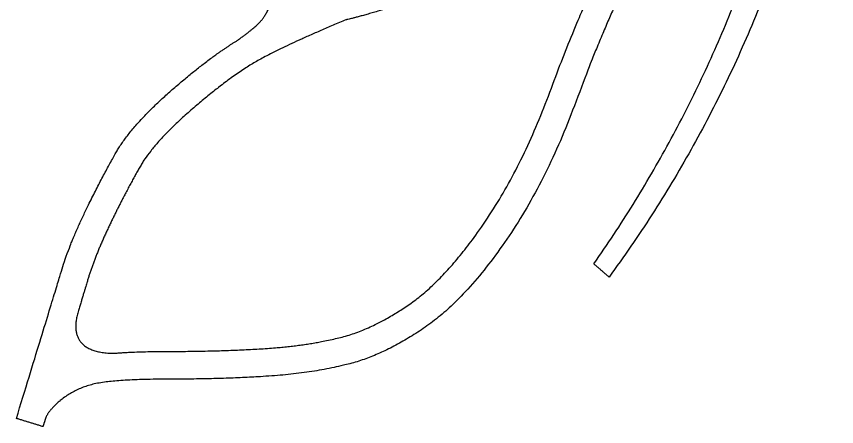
# Model space of a CAD drawing. Header units: millimetres. Extents: x -14000 to -11893, y 5996570 to 5998427.
# Drawn here: x -13095.1 to -13024.3, y 5997106.2 to 5997141.7 of the extents above; entities that cross this region are included whole.
import ezdxf

# ---------------------------------------------------------------- set-up
doc = ezdxf.new("R2010")
doc.units = ezdxf.units.MM
doc.header["$LTSCALE"] = 0.25
doc.layers.add('3_sidewalk_UNBC', color=253, linetype='Continuous')

msp = doc.modelspace()

# ---------------------------------------------------------------- linework, layer by layer
at = {"layer": '3_sidewalk_UNBC'}
for points, weights in [([(-13024.289, 5997167.34), (-13028.075, 5997140.777), (-13043.945, 5997119.143)], [1, 0.96997600764, 1]), ([(-13045.256, 5997120.28), (-13030.806, 5997140.917), (-13026.781, 5997165.786)], [1, 0.974749617829, 1])]:
    msp.add_rational_spline(points, weights, degree=2, dxfattribs=at)
for points, knots in [([(-13076.076, 5997139.57), (-13074.381, 5997140.78), (-13073.341, 5997142.146), (-13072.329, 5997144.628), (-13071.248, 5997149.032), (-13068.841, 5997154.866), (-13068.119, 5997157.725), (-13067.974, 5997158.278)], [0.2380785, 0.2380785, 0.2380785, 0.2627093, 0.2962916, 0.329874, 0.3634563, 0.3970386, 0.3993436, 0.3993436, 0.3993436]), ([(-13036.786, 5997151.885), (-13040.718, 5997147.963), (-13044.268, 5997141.13), (-13049.423, 5997127.24), (-13056.439, 5997117.127), (-13063.319, 5997112.42), (-13069.543, 5997110.835), (-13077.178, 5997110.323), (-13086.547, 5997110.312), (-13089.981, 5997109.559), (-13092.415, 5997107.612), (-13092.647, 5997106.856)], [0.02238511, 0.02238511, 0.02238511, 0.02604261, 0.03032271, 0.0346028, 0.0388829, 0.04316299, 0.04744309, 0.05172318, 0.05600328, 0.05997488, 0.06394649, 0.06394649, 0.06394649]), ([(-13086.729, 5997112.554), (-13084.815, 5997112.714), (-13077.259, 5997112.723), (-13069.923, 5997113.215), (-13064.324, 5997114.641), (-13058.159, 5997118.858), (-13051.568, 5997128.359), (-13046.466, 5997142.104), (-13043.877, 5997147.088), (-13042.999, 5997148.337)], [0.1024469, 0.1024469, 0.1024469, 0.1186809, 0.1440244, 0.1684178, 0.1911354, 0.2137499, 0.2369151, 0.2615528, 0.2690893, 0.2690893, 0.2690893]), ([(-13042.999, 5997148.337), (-13045.189, 5997147.421), (-13052.382, 5997145.041), (-13060.85, 5997143.002), (-13066.142, 5997141.453), (-13066.67, 5997141.366)], [0.26908926, 0.26908926, 0.26908926, 0.28081268, 0.29614406, 0.31092856, 0.32629359, 0.32629359, 0.32629359]), ([(-13095.136, 5997106.925), (-13091.962, 5997117.281), (-13090.561, 5997121.975), (-13087.696, 5997127.872), (-13085.092, 5997132.373), (-13078.449, 5997138.128), (-13076.076, 5997139.57)], [0.0686677, 0.0686677, 0.0686677, 0.1002439, 0.1345568, 0.1677539, 0.2052481, 0.2380785, 0.2380785, 0.2380785]), ([(-13086.946, 5997123.924), (-13088.317, 5997121.102), (-13089.229, 5997118.047), (-13089.779, 5997116.239)], [0, 0, 0, 0.04976291, 0.06733494, 0.06733494, 0.06733494])]:
    msp.add_open_spline(points, degree=2, knots=knots, dxfattribs=at)
for points in [[(-13066.67, 5997141.366), (-13072.085, 5997139.098), (-13076.741, 5997136.432), (-13083.216, 5997130.822), (-13085.575, 5997126.745), (-13086.946, 5997123.924)], [(-13043.945, 5997119.143), (-13044.601, 5997119.711), (-13045.256, 5997120.28)], [(-13089.779, 5997116.239), (-13090.877, 5997112.62), (-13086.729, 5997112.554)], [(-13092.841, 5997106.222), (-13093.988, 5997106.573), (-13095.136, 5997106.925)], [(-13092.647, 5997106.856), (-13092.718, 5997106.623), (-13092.841, 5997106.222)]]:
    msp.add_open_spline(points, degree=2, dxfattribs=at)

doc.saveas('drawing.dxf')
